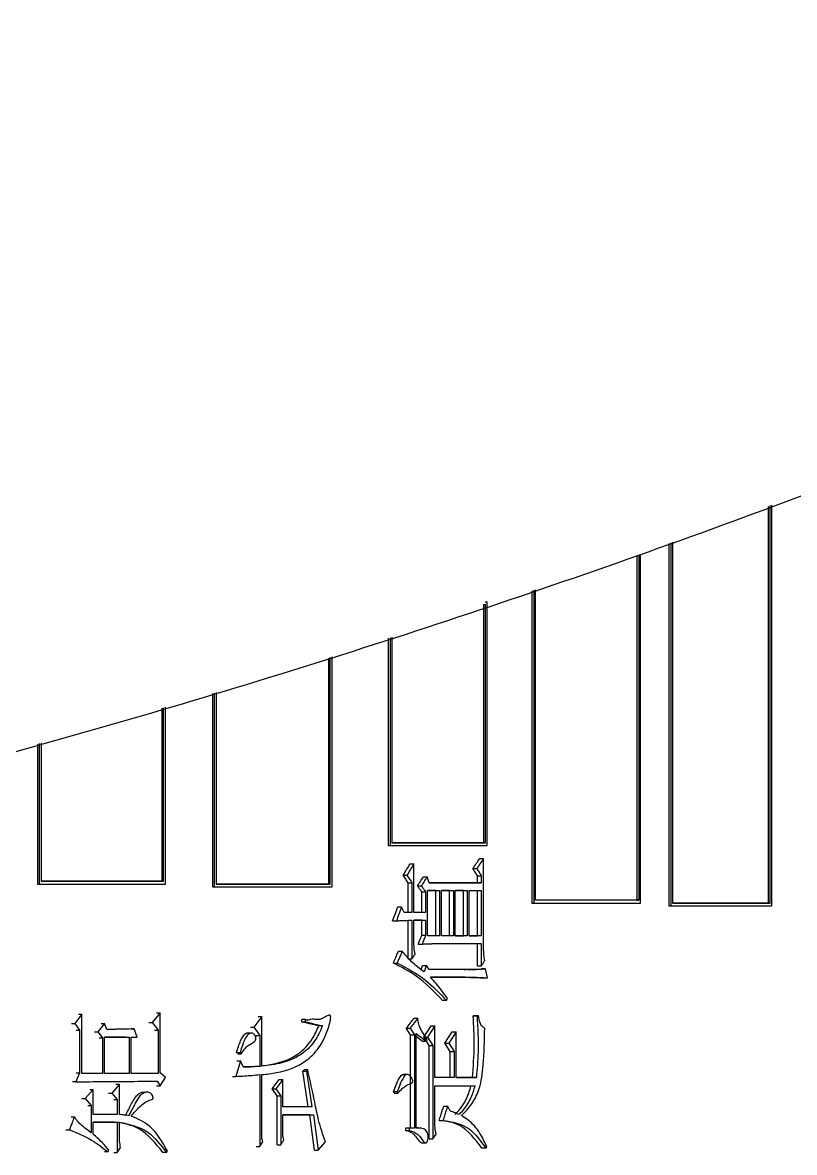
# Model space of a CAD drawing. Header units: millimetres. Extents: x 2251 to 4395, y 932 to 2449.
# Drawn here: x 3148.21 to 3162.28, y 1161.98 to 1182.57 of the extents above; entities that cross this region are included whole.
import ezdxf

# ---------------------------------------------------------------- set-up
doc = ezdxf.new("R2010")
doc.units = ezdxf.units.MM

msp = doc.modelspace()

# ---------------------------------------------------------------- linework, layer by layer
at = {"color": 7, "linetype": 'Continuous', "lineweight": 25}
for p, q in [((3161.802, 1173.753), (3161.802, 1166.525)), ((3161.841, 1166.525), (3161.841, 1173.768)), ((3161.869, 1166.475), (3161.87, 1173.778)), ((3160.028, 1173.091), (3160.028, 1166.475)), ((3160.058, 1173.102), (3160.058, 1166.525)), ((3159.473, 1166.525), (3159.473, 1172.884)), ((3159.99, 1173.077), (3159.99, 1166.475)), ((3159.406, 1172.859), (3159.406, 1166.575)), ((3159.443, 1172.873), (3159.443, 1166.575)), ((3157.493, 1172.212), (3157.493, 1166.525)), ((3157.529, 1172.224), (3157.529, 1166.525)), ((3157.561, 1166.575), (3157.561, 1172.234)), ((3156.613, 1171.965), (3156.648, 1171.965)), ((3156.613, 1171.965), (3156.613, 1167.624)), ((3156.644, 1172.015), (3156.68, 1172.015)), ((3156.648, 1167.624), (3156.648, 1171.965)), ((3156.68, 1167.574), (3156.68, 1172.015)), ((3154.876, 1171.349), (3154.876, 1167.574)), ((3154.91, 1171.36), (3154.91, 1167.574)), ((3154.943, 1171.371), (3154.943, 1167.624)), ((3153.787, 1170.989), (3153.787, 1166.871)), ((3153.821, 1166.871), (3153.821, 1171)), ((3153.854, 1166.821), (3153.854, 1171.011)), ((3151.674, 1170.342), (3151.674, 1166.821)), ((3151.706, 1170.351), (3151.706, 1166.821)), ((3151.741, 1170.361), (3151.741, 1166.871)), ((3150.748, 1170.075), (3150.748, 1166.921)), ((3150.78, 1166.921), (3150.78, 1170.084)), ((3150.815, 1166.871), (3150.815, 1170.094)), ((3148.486, 1169.422), (3148.486, 1166.871)), ((3148.516, 1169.431), (3148.516, 1166.871)), ((3148.552, 1169.441), (3148.552, 1166.921)), ((3154.876, 1167.574), (3156.644, 1167.574)), ((3154.876, 1167.574), (3154.91, 1167.574)), ((3154.91, 1167.574), (3156.68, 1167.574)), ((3154.943, 1167.624), (3156.648, 1167.624)), ((3156.613, 1167.624), (3154.943, 1167.624)), ((3156.613, 1167.624), (3156.648, 1167.624)), ((3156.644, 1167.574), (3156.68, 1167.574)), ((3156.544, 1167.336), (3156.615, 1167.336)), ((3155.277, 1167.238), (3155.345, 1167.238)), ((3155.345, 1166.351), (3155.345, 1167.238)), ((3156.419, 1167.152), (3156.49, 1167.152)), ((3150.748, 1166.921), (3150.78, 1166.921)), ((3155.149, 1167.033), (3155.218, 1167.033)), ((3155.517, 1167), (3155.586, 1167)), ((3156.503, 1167.022), (3156.573, 1167.022)), ((3156.503, 1166.892), (3156.503, 1167.022)), ((3156.573, 1167.022), (3156.573, 1166.892)), ((3148.486, 1166.871), (3150.784, 1166.871)), ((3148.486, 1166.871), (3148.516, 1166.871)), ((3150.784, 1166.871), (3150.815, 1166.871)), ((3151.674, 1166.821), (3153.821, 1166.821)), ((3151.674, 1166.821), (3151.706, 1166.821)), ((3153.787, 1166.871), (3153.821, 1166.871)), ((3153.821, 1166.821), (3153.854, 1166.821)), ((3155.241, 1166.892), (3155.31, 1166.892)), ((3155.241, 1166.351), (3155.241, 1166.892)), ((3155.31, 1166.892), (3155.31, 1166.351)), ((3155.411, 1166.838), (3155.48, 1166.838)), ((3155.489, 1166.73), (3155.558, 1166.73)), ((3155.489, 1166.351), (3155.489, 1166.73)), ((3155.558, 1166.73), (3155.558, 1166.351)), ((3155.593, 1165.929), (3155.593, 1166.752)), ((3155.593, 1166.752), (3155.812, 1166.752)), ((3155.742, 1166.752), (3155.593, 1166.752)), ((3156.573, 1166.892), (3155.621, 1166.892)), ((3155.621, 1166.892), (3156.503, 1166.892)), ((3155.742, 1166.752), (3155.812, 1166.752)), ((3155.742, 1165.929), (3155.742, 1166.752)), ((3155.812, 1166.752), (3155.812, 1165.929)), ((3155.847, 1165.929), (3155.847, 1166.752)), ((3155.847, 1166.752), (3156.064, 1166.752)), ((3155.994, 1166.752), (3155.847, 1166.752)), ((3155.994, 1166.752), (3156.064, 1166.752)), ((3155.994, 1165.929), (3155.994, 1166.752)), ((3156.064, 1166.752), (3156.064, 1165.929)), ((3156.099, 1165.929), (3156.099, 1166.752)), ((3156.099, 1166.752), (3156.316, 1166.752)), ((3156.246, 1166.752), (3156.099, 1166.752)), ((3156.246, 1166.752), (3156.316, 1166.752)), ((3156.246, 1165.929), (3156.246, 1166.752)), ((3156.316, 1166.752), (3156.316, 1165.929)), ((3156.351, 1165.929), (3156.351, 1166.752)), ((3156.351, 1166.752), (3156.573, 1166.752)), ((3156.503, 1166.892), (3156.573, 1166.892)), ((3156.503, 1165.929), (3156.503, 1166.752)), ((3156.573, 1166.752), (3156.573, 1165.929)), ((3157.493, 1166.525), (3159.436, 1166.525)), ((3157.529, 1166.525), (3157.493, 1166.525)), ((3159.406, 1166.575), (3159.443, 1166.575)), ((3161.802, 1166.525), (3161.841, 1166.525)), ((3155.118, 1166.449), (3155.049, 1166.449)), ((3155.31, 1166.351), (3155.168, 1166.351)), ((3155.558, 1166.351), (3155.345, 1166.351)), ((3159.99, 1166.475), (3161.831, 1166.475)), ((3159.99, 1166.475), (3160.028, 1166.475)), ((3161.831, 1166.475), (3161.869, 1166.475)), ((3154.957, 1166.2), (3155.026, 1166.2)), ((3155.241, 1165.508), (3155.241, 1166.211)), ((3155.31, 1166.211), (3155.31, 1165.508)), ((3155.345, 1166.211), (3155.558, 1166.211)), ((3155.345, 1165.81), (3155.345, 1166.211)), ((3155.489, 1166.211), (3155.345, 1166.211)), ((3155.489, 1166.211), (3155.558, 1166.211)), ((3155.489, 1165.94), (3155.489, 1166.211)), ((3155.558, 1166.211), (3155.558, 1165.94)), ((3155.489, 1165.94), (3155.558, 1165.94)), ((3155.812, 1165.929), (3155.593, 1165.929)), ((3156.064, 1165.929), (3155.847, 1165.929)), ((3156.316, 1165.929), (3156.099, 1165.929)), ((3156.099, 1165.929), (3156.246, 1165.929)), ((3156.316, 1165.929), (3156.246, 1165.929)), ((3156.573, 1165.929), (3156.351, 1165.929)), ((3156.351, 1165.929), (3156.503, 1165.929)), ((3156.573, 1165.929), (3156.503, 1165.929)), ((3155.425, 1165.778), (3155.494, 1165.778)), ((3155.791, 1165.789), (3156.573, 1165.789)), ((3156.503, 1165.378), (3156.503, 1165.789)), ((3156.573, 1165.789), (3156.573, 1165.378)), ((3155.064, 1165.648), (3155.132, 1165.648)), ((3155.241, 1165.508), (3155.31, 1165.508)), ((3154.971, 1165.432), (3155.04, 1165.432)), ((3155.503, 1165.389), (3155.572, 1165.389)), ((3155.621, 1165.313), (3155.572, 1165.389)), ((3156.323, 1165.313), (3155.621, 1165.313)), ((3156.253, 1165.313), (3156.299, 1165.313)), ((3156.503, 1165.378), (3156.573, 1165.378)), ((3156.649, 1165.324), (3156.579, 1165.324)), ((3156.684, 1165.161), (3156.649, 1165.324)), ((3155.65, 1165.172), (3156.351, 1165.172)), ((3156.28, 1165.172), (3155.65, 1165.172)), ((3156.28, 1165.172), (3156.351, 1165.172)), ((3156.613, 1165.161), (3156.684, 1165.161)), ((3155.938, 1164.75), (3155.868, 1164.75)), ((3155.938, 1164.75), (3155.959, 1164.783)), ((3149.29, 1164.502), (3149.166, 1164.328)), ((3149.229, 1164.502), (3149.29, 1164.502)), ((3149.29, 1163.42), (3149.29, 1164.502)), ((3150.719, 1164.523), (3150.574, 1164.35)), ((3150.656, 1164.523), (3150.719, 1164.523)), ((3150.719, 1163.431), (3150.719, 1164.523)), ((3152.571, 1164.458), (3152.43, 1164.264)), ((3152.505, 1164.458), (3152.571, 1164.458)), ((3152.571, 1163.55), (3152.571, 1164.458)), ((3156.426, 1164.469), (3156.497, 1164.469)), ((3156.454, 1164.469), (3156.426, 1164.469)), ((3156.525, 1164.469), (3156.454, 1164.469)), ((3156.525, 1164.469), (3156.497, 1164.469)), ((3149.105, 1164.328), (3149.166, 1164.328)), ((3149.166, 1164.328), (3149.251, 1164.209)), ((3149.707, 1164.328), (3149.584, 1164.177)), ((3149.646, 1164.328), (3149.707, 1164.328)), ((3149.746, 1164.22), (3149.707, 1164.328)), ((3150.183, 1164.231), (3150.245, 1164.231)), ((3150.299, 1164.08), (3150.245, 1164.231)), ((3150.511, 1164.35), (3150.574, 1164.35)), ((3150.574, 1164.35), (3150.681, 1164.209)), ((3152.365, 1164.264), (3152.43, 1164.264)), ((3152.43, 1164.264), (3152.534, 1164.112)), ((3153.366, 1164.404), (3153.3, 1164.404)), ((3153.3, 1164.361), (3153.3, 1164.404)), ((3153.3, 1164.361), (3153.366, 1164.361)), ((3153.366, 1164.404), (3153.366, 1164.361)), ((3153.68, 1164.285), (3153.614, 1164.285)), ((3155.206, 1164.242), (3155.275, 1164.242)), ((3155.284, 1164.123), (3155.206, 1164.242)), ((3155.275, 1164.242), (3155.353, 1164.123)), ((3155.347, 1164.426), (3155.416, 1164.426)), ((3155.524, 1164.08), (3155.658, 1164.285)), ((3155.727, 1164.285), (3155.593, 1164.08)), ((3155.658, 1164.285), (3155.727, 1164.285)), ((3155.727, 1163.344), (3155.727, 1164.285)), ((3149.191, 1164.209), (3149.251, 1164.209)), ((3149.251, 1164.209), (3149.251, 1163.431)), ((3149.523, 1164.177), (3149.584, 1164.177)), ((3149.584, 1164.177), (3149.669, 1164.069)), ((3149.608, 1164.069), (3149.669, 1164.069)), ((3149.669, 1164.069), (3149.669, 1163.42)), ((3149.707, 1163.42), (3149.707, 1164.08)), ((3149.707, 1164.08), (3150.153, 1164.08)), ((3150.091, 1164.08), (3149.707, 1164.08)), ((3150.092, 1164.08), (3150.153, 1164.08)), ((3150.153, 1164.08), (3150.153, 1163.42)), ((3150.192, 1164.08), (3150.299, 1164.08)), ((3150.192, 1163.42), (3150.192, 1164.08)), ((3150.237, 1164.08), (3150.299, 1164.08)), ((3150.618, 1164.209), (3150.681, 1164.209)), ((3150.681, 1164.209), (3150.681, 1163.42)), ((3152.359, 1164.153), (3152.294, 1164.153)), ((3152.468, 1164.112), (3152.534, 1164.112)), ((3152.534, 1164.112), (3152.534, 1163.55)), ((3155.284, 1164.123), (3155.353, 1164.123)), ((3155.284, 1162.425), (3155.284, 1164.123)), ((3155.353, 1164.123), (3155.353, 1162.425)), ((3155.388, 1164.145), (3155.572, 1164.004)), ((3155.388, 1162.425), (3155.388, 1164.145)), ((3155.503, 1164.004), (3155.388, 1164.092)), ((3155.524, 1164.08), (3155.593, 1164.08)), ((3155.623, 1163.928), (3155.524, 1164.08)), ((3155.572, 1164.004), (3155.586, 1164.036)), ((3155.593, 1164.08), (3155.692, 1163.928)), ((3155.91, 1163.972), (3156.043, 1164.177)), ((3156.113, 1164.177), (3155.98, 1163.972)), ((3156.043, 1164.177), (3156.113, 1164.177)), ((3156.113, 1163.344), (3156.113, 1164.177)), ((3155.572, 1164.004), (3155.503, 1164.004)), ((3155.623, 1163.928), (3155.692, 1163.928)), ((3155.623, 1162.23), (3155.623, 1163.928)), ((3155.692, 1163.928), (3155.692, 1162.23)), ((3155.91, 1163.972), (3155.98, 1163.972)), ((3156.008, 1163.82), (3155.91, 1163.972)), ((3155.98, 1163.972), (3156.078, 1163.82)), ((3156.008, 1163.82), (3156.078, 1163.82)), ((3156.008, 1163.344), (3156.008, 1163.82)), ((3156.078, 1163.82), (3156.078, 1163.344)), ((3152.184, 1163.647), (3152.102, 1163.366)), ((3152.119, 1163.647), (3152.184, 1163.647)), ((3152.134, 1163.777), (3152.199, 1163.777)), ((3152.236, 1163.539), (3152.184, 1163.647)), ((3149.251, 1163.431), (3149.181, 1163.268)), ((3149.669, 1163.42), (3149.29, 1163.42)), ((3150.153, 1163.42), (3149.707, 1163.42)), ((3150.681, 1163.42), (3150.192, 1163.42)), ((3150.817, 1163.344), (3150.719, 1163.431)), ((3152.468, 1163.55), (3152.534, 1163.55)), ((3153.344, 1163.485), (3153.322, 1163.463)), ((3153.322, 1163.463), (3153.388, 1163.463)), ((3153.417, 1162.814), (3153.322, 1163.463)), ((3153.41, 1163.485), (3153.344, 1163.485)), ((3153.41, 1163.485), (3153.388, 1163.463)), ((3153.388, 1163.463), (3153.483, 1162.814)), ((3149.181, 1163.268), (3149.121, 1163.268)), ((3149.977, 1163.225), (3149.838, 1163.063)), ((3149.915, 1163.225), (3149.977, 1163.225)), ((3149.977, 1162.673), (3149.977, 1163.225)), ((3150.665, 1163.279), (3150.719, 1163.193)), ((3150.719, 1163.193), (3150.817, 1163.344)), ((3152.037, 1163.366), (3152.102, 1163.366)), ((3152.534, 1163.398), (3152.534, 1162.089)), ((3152.571, 1162.306), (3152.571, 1163.398)), ((3152.764, 1163.139), (3152.889, 1163.312)), ((3152.955, 1163.312), (3152.83, 1163.139)), ((3152.889, 1163.312), (3152.955, 1163.312)), ((3152.955, 1162.814), (3152.955, 1163.312)), ((3155.224, 1163.4), (3155.155, 1163.4)), ((3156.078, 1163.344), (3155.727, 1163.344)), ((3156.483, 1163.344), (3156.113, 1163.344)), ((3156.113, 1163.344), (3156.412, 1163.344)), ((3156.412, 1163.344), (3156.483, 1163.344)), ((3149.499, 1163.128), (3149.352, 1162.965)), ((3149.438, 1163.128), (3149.499, 1163.128)), ((3149.499, 1162.673), (3149.499, 1163.128)), ((3149.777, 1163.063), (3149.838, 1163.063)), ((3149.838, 1163.063), (3149.938, 1162.944)), ((3150.441, 1163.074), (3150.379, 1163.074)), ((3150.656, 1163.193), (3150.719, 1163.193)), ((3152.764, 1163.139), (3152.83, 1163.139)), ((3152.852, 1163.009), (3152.764, 1163.139)), ((3152.83, 1163.139), (3152.918, 1163.009)), ((3152.852, 1163.009), (3152.918, 1163.009)), ((3152.852, 1162.122), (3152.852, 1163.009)), ((3155.04, 1163.085), (3154.971, 1163.085)), ((3154.985, 1163.063), (3154.971, 1163.085)), ((3154.985, 1163.063), (3155.054, 1163.063)), ((3155.04, 1163.085), (3155.054, 1163.063)), ((3155.727, 1162.533), (3155.727, 1163.193)), ((3155.727, 1163.193), (3156.455, 1163.193)), ((3149.291, 1162.965), (3149.352, 1162.965)), ((3149.352, 1162.965), (3149.46, 1162.836)), ((3149.399, 1162.836), (3149.46, 1162.836)), ((3149.46, 1162.836), (3149.46, 1162.338)), ((3149.877, 1162.944), (3149.938, 1162.944)), ((3149.938, 1162.944), (3149.938, 1162.673)), ((3153.483, 1162.814), (3152.955, 1162.814)), ((3155.889, 1162.825), (3155.959, 1162.825)), ((3149.098, 1162.63), (3149.158, 1162.63)), ((3149.938, 1162.673), (3149.499, 1162.673)), ((3152.955, 1162.663), (3153.513, 1162.663)), ((3152.955, 1162.338), (3152.955, 1162.663)), ((3153.446, 1162.663), (3152.955, 1162.663)), ((3153.446, 1162.663), (3153.513, 1162.663)), ((3153.534, 1162.024), (3153.446, 1162.663)), ((3153.513, 1162.663), (3153.6, 1162.024)), ((3149.004, 1162.392), (3149.065, 1162.392)), ((3149.499, 1162.533), (3149.938, 1162.533)), ((3149.499, 1162.316), (3149.499, 1162.533)), ((3149.877, 1162.533), (3149.499, 1162.533)), ((3149.877, 1162.533), (3149.938, 1162.533)), ((3149.938, 1162.533), (3149.938, 1161.981)), ((3149.977, 1162.284), (3149.977, 1162.533)), ((3155.191, 1162.425), (3155.191, 1162.381)), ((3155.26, 1162.425), (3155.191, 1162.425)), ((3155.191, 1162.381), (3155.26, 1162.381)), ((3155.26, 1162.425), (3155.26, 1162.381)), ((3155.353, 1162.425), (3155.26, 1162.425)), ((3155.42, 1162.426), (3155.388, 1162.426)), ((3155.805, 1162.565), (3155.875, 1162.565)), ((3152.534, 1162.089), (3152.593, 1162.176)), ((3153.6, 1162.024), (3153.731, 1162.176)), ((3155.623, 1162.23), (3155.692, 1162.23)), ((3155.692, 1162.23), (3155.748, 1162.316)), ((3149.769, 1161.992), (3149.785, 1162.024)), ((3149.938, 1161.981), (3150, 1162.068)), ((3150.833, 1161.981), (3150.855, 1162.003)), ((3152.468, 1162.089), (3152.534, 1162.089)), ((3152.852, 1162.122), (3152.918, 1162.122)), ((3153.534, 1162.024), (3153.6, 1162.024)), ((3155.481, 1162.157), (3155.551, 1162.157)), ((3156.656, 1162.057), (3156.586, 1162.057)), ((3156.656, 1162.057), (3156.677, 1162.079))]:
    msp.add_line(p, q, dxfattribs=at)
at = {"color": 7, "linetype": 'Continuous', "lineweight": 25, "flags": 128}
for points in [[(3156.615, 1165.735), (3156.615, 1166.329), (3156.615, 1167.336)], [(3155.621, 1166.892), (3155.604, 1166.946), (3155.586, 1167)], [(3155.572, 1165.389), (3155.556, 1165.344), (3155.543, 1165.307), (3155.53, 1165.27)], [(3152.177, 1163.798), (3152.153, 1163.798), (3152.132, 1163.798), (3152.112, 1163.798)], [(3152.177, 1163.798), (3152.188, 1163.788), (3152.199, 1163.777)], [(3149.191, 1163.431), (3149.206, 1163.431), (3149.221, 1163.431), (3149.251, 1163.431)], [(3152.918, 1163.009), (3152.918, 1162.565), (3152.918, 1162.122)], [(3149.769, 1161.992), (3149.745, 1161.992), (3149.726, 1161.992), (3149.708, 1161.992)], [(3149.877, 1161.981), (3149.892, 1161.981), (3149.908, 1161.981), (3149.938, 1161.981)], [(3150.833, 1161.981), (3150.81, 1161.981), (3150.79, 1161.981), (3150.77, 1161.981)]]:
    msp.add_lwpolyline(points, dxfattribs=at)
at = {"color": 7, "linetype": 'Continuous', "lineweight": 25}
for points, knots in [([(3102.154, 1163.097), (3104.714, 1163.122), (3108.295, 1163.157), (3113.564, 1163.435), (3118.028, 1163.771), (3123.344, 1164.336), (3128.913, 1165.11), (3134.727, 1166.12), (3140.698, 1167.376), (3146.774, 1168.886), (3152.912, 1170.657), (3159.077, 1172.691), (3165.241, 1174.991), (3171.378, 1177.556), (3177.466, 1180.386), (3183.485, 1183.48), (3189.418, 1186.835), (3195.247, 1190.447), (3200.957, 1194.312), (3206.532, 1198.427), (3211.96, 1202.784), (3217.225, 1207.378), (3222.317, 1212.203), (3227.222, 1217.25), (3231.928, 1222.513), (3236.426, 1227.983), (3240.704, 1233.651), (3244.753, 1239.509), (3248.563, 1245.545), (3252.124, 1251.751), (3255.43, 1258.116), (3258.471, 1264.628), (3261.24, 1271.277), (3263.73, 1278.052), (3265.935, 1284.94), (3267.85, 1291.928), (3269.469, 1299.006), (3270.787, 1306.16), (3271.799, 1313.377), (3272.504, 1320.644), (3272.897, 1327.948), (3272.976, 1335.276), (3272.739, 1342.614), (3272.184, 1349.949), (3271.312, 1357.266), (3270.122, 1364.553), (3268.614, 1371.796), (3266.789, 1378.98), (3264.648, 1386.093), (3262.194, 1393.121), (3259.43, 1400.049), (3256.357, 1406.866), (3252.98, 1413.556), (3249.302, 1420.108), (3245.329, 1426.508), (3241.064, 1432.744), (3236.512, 1438.802), (3231.68, 1444.67), (3226.573, 1450.336), (3221.197, 1455.789), (3215.75, 1460.837), (3210.277, 1465.489), (3204.818, 1469.758), (3199.194, 1473.801), (3193.412, 1477.609), (3187.485, 1481.177), (3181.422, 1484.499), (3175.236, 1487.569), (3168.94, 1490.383), (3162.546, 1492.935), (3156.071, 1495.221), (3149.533, 1497.237), (3142.958, 1498.98), (3136.385, 1500.445), (3129.892, 1501.626), (3123.602, 1502.523), (3118.078, 1503.107), (3113.196, 1503.474), (3108.371, 1503.714), (3102.397, 1503.831), (3096.88, 1503.721), (3091.611, 1503.449), (3087.147, 1503.112), (3081.831, 1502.547), (3076.262, 1501.773), (3070.448, 1500.763), (3064.477, 1499.507), (3058.401, 1497.996), (3052.263, 1496.226), (3046.098, 1494.192), (3039.934, 1491.892), (3033.797, 1489.327), (3027.709, 1486.496), (3021.69, 1483.403), (3015.757, 1480.048), (3009.928, 1476.436), (3004.218, 1472.57), (2998.642, 1468.456), (2993.215, 1464.099), (2987.95, 1459.505), (2982.858, 1454.68), (2977.953, 1449.633), (2973.246, 1444.37), (2968.749, 1438.9), (2964.47, 1433.231), (2960.422, 1427.374), (2956.612, 1421.338), (2953.05, 1415.132), (2949.746, 1408.767), (2946.703, 1402.255), (2943.941, 1395.604), (2941.604, 1389.321), (2940.325, 1385.216), (2939.762, 1383.408)], [0, 0, 0, 0, 0.010207, 0.014274, 0.021037, 0.028056, 0.035587, 0.043451, 0.051578, 0.059911, 0.06841, 0.077044, 0.085791, 0.094634, 0.103558, 0.112554, 0.121612, 0.130726, 0.13989, 0.149098, 0.158347, 0.167633, 0.176954, 0.186306, 0.195688, 0.205098, 0.214535, 0.223996, 0.233481, 0.242989, 0.252518, 0.262068, 0.271639, 0.281229, 0.290838, 0.300466, 0.310113, 0.319778, 0.329461, 0.339162, 0.348881, 0.358618, 0.368373, 0.378146, 0.387938, 0.397748, 0.407578, 0.417427, 0.427296, 0.437185, 0.447097, 0.457031, 0.466988, 0.47697, 0.486979, 0.497016, 0.507082, 0.517181, 0.527315, 0.537488, 0.547704, 0.556915, 0.566123, 0.575327, 0.584526, 0.593719, 0.602905, 0.612082, 0.621247, 0.630396, 0.639524, 0.64862, 0.657668, 0.666638, 0.675463, 0.683979, 0.691963, 0.697606, 0.703501, 0.71122, 0.721427, 0.725494, 0.732257, 0.739276, 0.746807, 0.754671, 0.762798, 0.771131, 0.77963, 0.788264, 0.797011, 0.805853, 0.814778, 0.823774, 0.832832, 0.841946, 0.85111, 0.860318, 0.869567, 0.878853, 0.888174, 0.897526, 0.906908, 0.916318, 0.925755, 0.935216, 0.944701, 0.954208, 0.963738, 0.973288, 0.982858, 0.992449, 1, 1, 1, 1]), ([(3156.419, 1167.152), (3156.44, 1167.182), (3156.482, 1167.244), (3156.523, 1167.305), (3156.544, 1167.336)], [0, 0, 0, 0, 0.499999, 1, 1, 1, 1]), ([(3156.615, 1167.336), (3156.594, 1167.305), (3156.552, 1167.244), (3156.511, 1167.182), (3156.49, 1167.152)], [0, 0, 0, 0, 0.5, 1, 1, 1, 1]), ([(3155.149, 1167.033), (3155.17, 1167.067), (3155.213, 1167.136), (3155.255, 1167.204), (3155.277, 1167.238)], [0, 0, 0, 0, 0.499999, 1, 1, 1, 1]), ([(3155.345, 1167.238), (3155.324, 1167.204), (3155.282, 1167.136), (3155.239, 1167.067), (3155.218, 1167.033)], [0, 0, 0, 0, 0.5, 1, 1, 1, 1]), ([(3156.503, 1167.022), (3156.489, 1167.044), (3156.461, 1167.087), (3156.433, 1167.13), (3156.419, 1167.152)], [0, 0, 0, 0, 0.5, 1, 1, 1, 1]), ([(3156.49, 1167.152), (3156.504, 1167.13), (3156.532, 1167.087), (3156.559, 1167.044), (3156.573, 1167.022)], [0, 0, 0, 0, 0.499999, 1, 1, 1, 1]), ([(3148.552, 1166.921), (3148.785, 1166.921), (3149.25, 1166.921), (3149.994, 1166.921), (3150.501, 1166.921), (3150.78, 1166.921)], [0, 0, 0, 0, 0.30968, 0.61936, 1, 1, 1, 1]), ([(3150.748, 1166.921), (3150.565, 1166.921), (3150.199, 1166.921), (3149.469, 1166.921), (3148.917, 1166.921), (3148.552, 1166.921)], [0, 0, 0, 0, 0.2534485, 0.506897, 1, 1, 1, 1]), ([(3155.241, 1166.892), (3155.226, 1166.916), (3155.195, 1166.963), (3155.164, 1167.009), (3155.149, 1167.033)], [0, 0, 0, 0, 0.5, 1, 1, 1, 1]), ([(3155.218, 1167.033), (3155.233, 1167.009), (3155.264, 1166.963), (3155.295, 1166.916), (3155.31, 1166.892)], [0, 0, 0, 0, 0.499999, 1, 1, 1, 1]), ([(3155.411, 1166.838), (3155.429, 1166.865), (3155.464, 1166.919), (3155.499, 1166.973), (3155.517, 1167)], [0, 0, 0, 0, 0.499999, 1, 1, 1, 1]), ([(3155.586, 1167), (3155.568, 1166.973), (3155.533, 1166.919), (3155.498, 1166.865), (3155.48, 1166.838)], [0, 0, 0, 0, 0.4999992, 1, 1, 1, 1]), ([(3148.516, 1166.871), (3148.749, 1166.871), (3149.214, 1166.871), (3149.982, 1166.871), (3150.512, 1166.871), (3150.815, 1166.871)], [0, 0, 0, 0, 0.300085, 0.60017, 1, 1, 1, 1]), ([(3151.706, 1166.821), (3151.924, 1166.821), (3152.359, 1166.821), (3153.077, 1166.821), (3153.572, 1166.821), (3153.854, 1166.821)], [0, 0, 0, 0, 0.300081, 0.600162, 1, 1, 1, 1]), ([(3151.741, 1166.871), (3151.958, 1166.871), (3152.393, 1166.871), (3153.088, 1166.871), (3153.56, 1166.871), (3153.821, 1166.871)], [0, 0, 0, 0, 0.309921, 0.619841, 1, 1, 1, 1]), ([(3153.787, 1166.871), (3153.616, 1166.871), (3153.274, 1166.871), (3152.595, 1166.871), (3152.08, 1166.871), (3151.741, 1166.871)], [0, 0, 0, 0, 0.2539403, 0.5078807, 1, 1, 1, 1]), ([(3155.489, 1166.73), (3155.476, 1166.748), (3155.45, 1166.784), (3155.424, 1166.82), (3155.411, 1166.838)], [0, 0, 0, 0, 0.5, 1, 1, 1, 1]), ([(3155.48, 1166.838), (3155.493, 1166.82), (3155.519, 1166.784), (3155.545, 1166.748), (3155.558, 1166.73)], [0, 0, 0, 0, 0.499999, 1, 1, 1, 1]), ([(3157.529, 1166.525), (3157.727, 1166.525), (3158.122, 1166.525), (3158.771, 1166.525), (3159.218, 1166.525), (3159.473, 1166.525)], [0, 0, 0, 0, 0.300081, 0.600162, 1, 1, 1, 1]), ([(3159.443, 1166.575), (3159.251, 1166.575), (3158.869, 1166.575), (3158.242, 1166.575), (3157.803, 1166.575), (3157.561, 1166.575)], [0, 0, 0, 0, 0.3099206, 0.6198411, 1, 1, 1, 1]), ([(3159.406, 1166.575), (3159.251, 1166.575), (3158.943, 1166.575), (3158.331, 1166.575), (3157.867, 1166.575), (3157.561, 1166.575)], [0, 0, 0, 0, 0.254867, 0.509735, 1, 1, 1, 1]), ([(3160.058, 1166.525), (3160.245, 1166.525), (3160.62, 1166.525), (3161.215, 1166.525), (3161.619, 1166.525), (3161.841, 1166.525)], [0, 0, 0, 0, 0.309921, 0.619841, 1, 1, 1, 1]), ([(3161.802, 1166.525), (3161.656, 1166.525), (3161.365, 1166.525), (3160.786, 1166.525), (3160.347, 1166.525), (3160.058, 1166.525)], [0, 0, 0, 0, 0.25537, 0.51074, 1, 1, 1, 1]), ([(3154.957, 1166.2), (3154.972, 1166.241), (3155.003, 1166.324), (3155.034, 1166.407), (3155.049, 1166.449)], [0, 0, 0, 0, 0.5, 1, 1, 1, 1]), ([(3155.118, 1166.449), (3155.103, 1166.407), (3155.072, 1166.324), (3155.041, 1166.241), (3155.026, 1166.2)], [0, 0, 0, 0, 0.499999, 1, 1, 1, 1]), ([(3155.168, 1166.351), (3155.16, 1166.368), (3155.143, 1166.4), (3155.126, 1166.432), (3155.118, 1166.449)], [0, 0, 0, 0, 0.500001, 1, 1, 1, 1]), ([(3160.028, 1166.475), (3160.215, 1166.475), (3160.59, 1166.475), (3161.206, 1166.475), (3161.628, 1166.475), (3161.869, 1166.475)], [0, 0, 0, 0, 0.300081, 0.600162, 1, 1, 1, 1]), ([(3155.026, 1166.2), (3155.052, 1166.202), (3155.104, 1166.206), (3155.199, 1166.21), (3155.268, 1166.21), (3155.31, 1166.211)], [0, 0, 0, 0, 0.276869, 0.553757, 1, 1, 1, 1]), ([(3155.425, 1165.778), (3155.436, 1165.805), (3155.457, 1165.859), (3155.478, 1165.913), (3155.489, 1165.94)], [0, 0, 0, 0, 0.499999, 1, 1, 1, 1]), ([(3155.558, 1165.94), (3155.547, 1165.913), (3155.526, 1165.859), (3155.505, 1165.805), (3155.494, 1165.778)], [0, 0, 0, 0, 0.5, 1, 1, 1, 1]), ([(3155.367, 1165.594), (3155.36, 1165.634), (3155.347, 1165.705), (3155.346, 1165.778), (3155.345, 1165.81)], [0, 0, 0, 0, 0.558835, 1, 1, 1, 1]), ([(3155.494, 1165.778), (3155.496, 1165.778), (3155.501, 1165.778), (3155.507, 1165.778), (3155.511, 1165.779), (3155.516, 1165.779), (3155.52, 1165.779), (3155.525, 1165.779), (3155.529, 1165.779), (3155.534, 1165.779), (3155.538, 1165.78), (3155.543, 1165.78), (3155.547, 1165.78), (3155.553, 1165.78), (3155.558, 1165.78), (3155.562, 1165.78), (3155.567, 1165.781), (3155.575, 1165.781), (3155.584, 1165.781), (3155.593, 1165.782), (3155.602, 1165.782), (3155.611, 1165.782), (3155.62, 1165.783), (3155.629, 1165.783), (3155.638, 1165.783), (3155.649, 1165.784), (3155.658, 1165.784), (3155.667, 1165.784), (3155.676, 1165.785), (3155.685, 1165.785), (3155.694, 1165.785), (3155.703, 1165.786), (3155.712, 1165.786), (3155.721, 1165.786), (3155.728, 1165.787), (3155.735, 1165.787), (3155.742, 1165.787), (3155.747, 1165.787), (3155.752, 1165.787), (3155.756, 1165.788), (3155.761, 1165.788), (3155.765, 1165.788), (3155.77, 1165.788), (3155.774, 1165.788), (3155.78, 1165.788), (3155.785, 1165.789), (3155.789, 1165.789), (3155.791, 1165.789)], [0, 0, 0, 0, 0.022858, 0.045716, 0.057145, 0.068574, 0.091432, 0.102861, 0.11429, 0.137148, 0.148577, 0.160006, 0.182864, 0.194293, 0.217151, 0.22858, 0.240009, 0.262867, 0.308583, 0.331441, 0.354299, 0.400015, 0.422873, 0.445731, 0.491447, 0.514305, 0.560021, 0.582879, 0.605737, 0.651453, 0.674311, 0.697169, 0.742885, 0.765743, 0.788601, 0.811459, 0.834317, 0.857175, 0.868604, 0.880033, 0.90289, 0.914319, 0.925748, 0.948606, 0.960035, 0.980018, 1, 1, 1, 1]), ([(3156.636, 1165.475), (3156.63, 1165.511), (3156.621, 1165.572), (3156.616, 1165.659), (3156.615, 1165.71), (3156.615, 1165.735)], [0, 0, 0, 0, 0.425218, 0.711978, 1, 1, 1, 1]), ([(3154.971, 1165.432), (3154.984, 1165.461), (3155.005, 1165.511), (3155.036, 1165.584), (3155.054, 1165.627), (3155.064, 1165.648)], [0, 0, 0, 0, 0.402506, 0.701253, 1, 1, 1, 1]), ([(3155.132, 1165.648), (3155.12, 1165.619), (3155.098, 1165.569), (3155.067, 1165.496), (3155.049, 1165.453), (3155.04, 1165.432)], [0, 0, 0, 0, 0.402372, 0.701186, 1, 1, 1, 1]), ([(3155.53, 1165.27), (3155.45, 1165.329), (3155.308, 1165.435), (3155.186, 1165.583), (3155.132, 1165.648)], [0, 0, 0, 0, 0.5582906, 1, 1, 1, 1]), ([(3155.31, 1165.508), (3155.319, 1165.522), (3155.338, 1165.551), (3155.357, 1165.58), (3155.367, 1165.594)], [0, 0, 0, 0, 0.4999996, 1, 1, 1, 1]), ([(3156.573, 1165.378), (3156.584, 1165.394), (3156.604, 1165.426), (3156.625, 1165.459), (3156.636, 1165.475)], [0, 0, 0, 0, 0.499999, 1, 1, 1, 1]), ([(3155.868, 1164.75), (3155.713, 1164.911), (3155.438, 1165.196), (3155.113, 1165.36), (3154.971, 1165.432)], [0, 0, 0, 0, 0.563504, 1, 1, 1, 1]), ([(3155.04, 1165.432), (3155.22, 1165.337), (3155.545, 1165.168), (3155.817, 1164.879), (3155.938, 1164.75)], [0, 0, 0, 0, 0.556051, 1, 1, 1, 1]), ([(3155.476, 1165.314), (3155.476, 1165.314), (3155.481, 1165.327), (3155.49, 1165.352), (3155.498, 1165.376), (3155.503, 1165.389)], [0, 0, 0, 0, 0.0103119, 0.5051567, 1, 1, 1, 1]), ([(3156.649, 1165.324), (3156.647, 1165.323), (3156.642, 1165.323), (3156.632, 1165.322), (3156.622, 1165.321), (3156.612, 1165.32), (3156.605, 1165.32), (3156.6, 1165.319), (3156.595, 1165.319), (3156.589, 1165.318), (3156.581, 1165.318), (3156.571, 1165.317), (3156.561, 1165.317), (3156.551, 1165.316), (3156.541, 1165.315), (3156.531, 1165.315), (3156.521, 1165.315), (3156.51, 1165.314), (3156.5, 1165.314), (3156.49, 1165.314), (3156.48, 1165.313), (3156.47, 1165.313), (3156.46, 1165.313), (3156.45, 1165.313), (3156.439, 1165.313), (3156.429, 1165.313), (3156.422, 1165.313), (3156.414, 1165.313), (3156.408, 1165.313), (3156.401, 1165.313), (3156.396, 1165.313), (3156.391, 1165.313), (3156.386, 1165.313), (3156.381, 1165.313), (3156.376, 1165.313), (3156.371, 1165.313), (3156.366, 1165.313), (3156.361, 1165.313), (3156.356, 1165.313), (3156.351, 1165.313), (3156.345, 1165.313), (3156.34, 1165.313), (3156.335, 1165.313), (3156.329, 1165.313), (3156.325, 1165.313), (3156.323, 1165.313)], [0, 0, 0, 0, 0.0232736, 0.0465473, 0.0930947, 0.1163684, 0.1396421, 0.151279, 0.1629158, 0.1861895, 0.2094632, 0.2327369, 0.2792845, 0.3025582, 0.3258319, 0.3723795, 0.3956532, 0.4189269, 0.4654744, 0.4887481, 0.5120218, 0.5585692, 0.5818429, 0.6051166, 0.651664, 0.6749377, 0.6982114, 0.7214851, 0.7447588, 0.7563956, 0.7796693, 0.7913062, 0.802943, 0.8262167, 0.8378536, 0.8494904, 0.8727641, 0.8844009, 0.8960378, 0.9193114, 0.9309483, 0.9425851, 0.9658588, 0.9774957, 1, 1, 1, 1]), ([(3156.332, 1165.313), (3156.346, 1165.313), (3156.395, 1165.313), (3156.477, 1165.315), (3156.545, 1165.321), (3156.579, 1165.324)], [0, 0, 0, 0, 0.171827, 0.585698, 1, 1, 1, 1]), ([(3155.959, 1164.783), (3155.922, 1164.835), (3155.854, 1164.93), (3155.75, 1165.057), (3155.683, 1165.134), (3155.65, 1165.172)], [0, 0, 0, 0, 0.38007, 0.689866, 1, 1, 1, 1]), ([(3156.613, 1165.161), (3156.572, 1165.163), (3156.496, 1165.165), (3156.385, 1165.169), (3156.315, 1165.171), (3156.28, 1165.172)], [0, 0, 0, 0, 0.371274, 0.685636, 1, 1, 1, 1]), ([(3156.351, 1165.172), (3156.353, 1165.172), (3156.358, 1165.172), (3156.365, 1165.172), (3156.37, 1165.172), (3156.375, 1165.171), (3156.38, 1165.171), (3156.386, 1165.171), (3156.391, 1165.171), (3156.396, 1165.171), (3156.401, 1165.171), (3156.406, 1165.17), (3156.413, 1165.17), (3156.42, 1165.17), (3156.431, 1165.17), (3156.441, 1165.169), (3156.451, 1165.169), (3156.462, 1165.169), (3156.472, 1165.168), (3156.482, 1165.168), (3156.493, 1165.168), (3156.503, 1165.167), (3156.513, 1165.167), (3156.524, 1165.167), (3156.534, 1165.166), (3156.544, 1165.166), (3156.552, 1165.166), (3156.56, 1165.165), (3156.567, 1165.165), (3156.575, 1165.165), (3156.583, 1165.165), (3156.589, 1165.165), (3156.594, 1165.164), (3156.599, 1165.164), (3156.605, 1165.164), (3156.61, 1165.164), (3156.615, 1165.164), (3156.62, 1165.164), (3156.625, 1165.163), (3156.63, 1165.163), (3156.635, 1165.163), (3156.641, 1165.163), (3156.646, 1165.163), (3156.651, 1165.163), (3156.656, 1165.162), (3156.661, 1165.162), (3156.666, 1165.162), (3156.671, 1165.162), (3156.677, 1165.162), (3156.681, 1165.162), (3156.684, 1165.161)], [0, 0, 0, 0, 0.023174, 0.046349, 0.057936, 0.069523, 0.092698, 0.104285, 0.115872, 0.139047, 0.150634, 0.162221, 0.185396, 0.20857, 0.231745, 0.278094, 0.301268, 0.324442, 0.370791, 0.393966, 0.41714, 0.463489, 0.486664, 0.509838, 0.556187, 0.579362, 0.602536, 0.625711, 0.648885, 0.672059, 0.695234, 0.718408, 0.729996, 0.741583, 0.764757, 0.776345, 0.787932, 0.811106, 0.822693, 0.834281, 0.857455, 0.869042, 0.88063, 0.903804, 0.915391, 0.926979, 0.950153, 0.96174, 0.973327, 1, 1, 1, 1]), ([(3152.571, 1163.398), (3152.662, 1163.408), (3152.936, 1163.437), (3153.31, 1163.566), (3153.629, 1163.877), (3153.76, 1164.156), (3153.816, 1164.35), (3153.83, 1164.426), (3153.827, 1164.458), (3153.825, 1164.469), (3153.82, 1164.477), (3153.814, 1164.481), (3153.802, 1164.484), (3153.761, 1164.472), (3153.699, 1164.429), (3153.6, 1164.389), (3153.51, 1164.418), (3153.441, 1164.396), (3153.404, 1164.389), (3153.381, 1164.393), (3153.371, 1164.399), (3153.367, 1164.403), (3153.366, 1164.404)], [0, 0, 0, 0, 0.12969, 0.391826, 0.53917, 0.686254, 0.737833, 0.763743, 0.768247, 0.772786, 0.775634, 0.778494, 0.782467, 0.792759, 0.837973, 0.883317, 0.939016, 0.96559, 0.984609, 0.99227, 0.998264, 1, 1, 1, 1]), ([(3156.412, 1163.344), (3156.427, 1163.542), (3156.456, 1163.917), (3156.436, 1164.293), (3156.426, 1164.469)], [0, 0, 0, 0, 0.529593, 1, 1, 1, 1]), ([(3156.497, 1164.469), (3156.508, 1164.249), (3156.528, 1163.873), (3156.496, 1163.499), (3156.483, 1163.344)], [0, 0, 0, 0, 0.586461, 1, 1, 1, 1]), ([(3156.636, 1164.242), (3156.619, 1164.253), (3156.584, 1164.276), (3156.542, 1164.357), (3156.531, 1164.426), (3156.525, 1164.469)], [0, 0, 0, 0, 0.268929, 0.548046, 1, 1, 1, 1]), ([(3150.245, 1164.231), (3150.184, 1164.23), (3150.119, 1164.228), (3150.05, 1164.227), (3150.034, 1164.227), (3150.019, 1164.226), (3150.003, 1164.226), (3149.988, 1164.226), (3149.973, 1164.225), (3149.953, 1164.225), (3149.938, 1164.224), (3149.923, 1164.224), (3149.907, 1164.224), (3149.892, 1164.223), (3149.865, 1164.223), (3149.818, 1164.222), (3149.774, 1164.221), (3149.746, 1164.22)], [0, 0, 0, 0, 0.369844, 0.392959, 0.416074, 0.462305, 0.48542, 0.508535, 0.554765, 0.577881, 0.624111, 0.647226, 0.670342, 0.716572, 0.739687, 0.832148, 1, 1, 1, 1]), ([(3152.505, 1163.55), (3152.589, 1163.561), (3152.842, 1163.594), (3153.2, 1163.708), (3153.481, 1164.002), (3153.575, 1164.204), (3153.614, 1164.285)], [0, 0, 0, 0, 0.194025, 0.585754, 0.833326, 1, 1, 1, 1]), ([(3153.68, 1164.285), (3153.635, 1164.19), (3153.545, 1163.999), (3153.297, 1163.742), (3152.958, 1163.602), (3152.694, 1163.566), (3152.571, 1163.55)], [0, 0, 0, 0, 0.194334, 0.390703, 0.714344, 1, 1, 1, 1]), ([(3153.614, 1164.285), (3153.563, 1164.297), (3153.486, 1164.316), (3153.381, 1164.341), (3153.327, 1164.354), (3153.3, 1164.361)], [0, 0, 0, 0, 0.482237, 0.741118, 1, 1, 1, 1]), ([(3153.366, 1164.361), (3153.417, 1164.349), (3153.495, 1164.33), (3153.599, 1164.305), (3153.653, 1164.292), (3153.68, 1164.285)], [0, 0, 0, 0, 0.481628, 0.740814, 1, 1, 1, 1]), ([(3155.206, 1164.242), (3155.223, 1164.265), (3155.256, 1164.307), (3155.303, 1164.369), (3155.333, 1164.407), (3155.347, 1164.426)], [0, 0, 0, 0, 0.376207, 0.688103, 1, 1, 1, 1]), ([(3155.416, 1164.426), (3155.399, 1164.403), (3155.366, 1164.361), (3155.319, 1164.299), (3155.289, 1164.261), (3155.275, 1164.242)], [0, 0, 0, 0, 0.375947, 0.687973, 1, 1, 1, 1]), ([(3155.586, 1164.036), (3155.56, 1164.074), (3155.518, 1164.136), (3155.467, 1164.233), (3155.428, 1164.322), (3155.42, 1164.391), (3155.416, 1164.426)], [0, 0, 0, 0, 0.334836, 0.553745, 0.775373, 1, 1, 1, 1]), ([(3156.211, 1162.652), (3156.277, 1162.718), (3156.409, 1162.85), (3156.563, 1163.165), (3156.625, 1163.649), (3156.632, 1164.017), (3156.636, 1164.242)], [0, 0, 0, 0, 0.189312, 0.380663, 0.622562, 1, 1, 1, 1]), ([(3152.112, 1163.798), (3152.134, 1163.872), (3152.165, 1163.974), (3152.223, 1164.088), (3152.261, 1164.14), (3152.288, 1164.15), (3152.294, 1164.152)], [0, 0, 0, 0, 0.537893, 0.745384, 0.947325, 1, 1, 1, 1]), ([(3152.199, 1163.777), (3152.237, 1163.836), (3152.305, 1163.94), (3152.42, 1163.973), (3152.463, 1164.034), (3152.47, 1164.07), (3152.458, 1164.104), (3152.439, 1164.129), (3152.416, 1164.148), (3152.392, 1164.157), (3152.366, 1164.156), (3152.322, 1164.138), (3152.275, 1164.069), (3152.223, 1163.95), (3152.195, 1163.856), (3152.177, 1163.798)], [0, 0, 0, 0, 0.207899, 0.367255, 0.399925, 0.431308, 0.463075, 0.497006, 0.528572, 0.558381, 0.588718, 0.619577, 0.72297, 0.829976, 1, 1, 1, 1]), ([(3152.534, 1163.55), (3152.507, 1163.548), (3152.452, 1163.544), (3152.353, 1163.54), (3152.281, 1163.539), (3152.236, 1163.539)], [0, 0, 0, 0, 0.273961, 0.547941, 1, 1, 1, 1]), ([(3152.236, 1163.539), (3152.242, 1163.539), (3152.275, 1163.54), (3152.352, 1163.541), (3152.424, 1163.546), (3152.468, 1163.55)], [0, 0, 0, 0, 0.0729635, 0.4234071, 1, 1, 1, 1]), ([(3153.731, 1162.176), (3153.687, 1162.306), (3153.607, 1162.539), (3153.521, 1162.986), (3153.453, 1163.29), (3153.41, 1163.485)], [0, 0, 0, 0, 0.310143, 0.557762, 1, 1, 1, 1]), ([(3149.181, 1163.268), (3149.266, 1163.269), (3149.434, 1163.27), (3149.685, 1163.272), (3149.894, 1163.273), (3150.103, 1163.275), (3150.287, 1163.276), (3150.488, 1163.278), (3150.606, 1163.279), (3150.665, 1163.279)], [0, 0, 0, 0, 0.168661, 0.337321, 0.505982, 0.590312, 0.758972, 0.879486, 1, 1, 1, 1]), ([(3152.102, 1163.366), (3152.154, 1163.369), (3152.252, 1163.374), (3152.396, 1163.385), (3152.488, 1163.394), (3152.534, 1163.398)], [0, 0, 0, 0, 0.360432, 0.680193, 1, 1, 1, 1]), ([(3154.971, 1163.085), (3154.987, 1163.128), (3155.017, 1163.212), (3155.06, 1163.306), (3155.098, 1163.366), (3155.124, 1163.393), (3155.145, 1163.402), (3155.154, 1163.4), (3155.155, 1163.399)], [0, 0, 0, 0, 0.345691, 0.672315, 0.79105, 0.911206, 0.988404, 1, 1, 1, 1]), ([(3155.054, 1163.063), (3155.081, 1163.094), (3155.148, 1163.168), (3155.239, 1163.219), (3155.303, 1163.242), (3155.317, 1163.256), (3155.323, 1163.266), (3155.325, 1163.278), (3155.324, 1163.297), (3155.316, 1163.322), (3155.294, 1163.356), (3155.266, 1163.383), (3155.235, 1163.401), (3155.211, 1163.4), (3155.185, 1163.388), (3155.137, 1163.328), (3155.09, 1163.221), (3155.055, 1163.125), (3155.04, 1163.085)], [0, 0, 0, 0, 0.1375244, 0.3354473, 0.378025, 0.3932997, 0.4036024, 0.4139367, 0.4291013, 0.4551326, 0.490172, 0.5575547, 0.5885238, 0.6196728, 0.649408, 0.6936142, 0.8709566, 1, 1, 1, 1]), ([(3150.091, 1162.652), (3150.114, 1162.7), (3150.17, 1162.819), (3150.246, 1162.96), (3150.328, 1163.054), (3150.386, 1163.079), (3150.426, 1163.083), (3150.445, 1163.074), (3150.448, 1163.073)], [0, 0, 0, 0, 0.254536, 0.632229, 0.777226, 0.880906, 0.984274, 1, 1, 1, 1]), ([(3150.192, 1162.641), (3150.242, 1162.7), (3150.342, 1162.817), (3150.475, 1162.921), (3150.561, 1162.94), (3150.581, 1162.953), (3150.587, 1162.96), (3150.59, 1162.969), (3150.592, 1162.98), (3150.589, 1162.997), (3150.579, 1163.023), (3150.558, 1163.051), (3150.522, 1163.074), (3150.478, 1163.082), (3150.426, 1163.073), (3150.353, 1163.022), (3150.264, 1162.88), (3150.197, 1162.745), (3150.156, 1162.658), (3150.153, 1162.652)], [0, 0, 0, 0, 0.1816274, 0.3648767, 0.405345, 0.4147082, 0.422096, 0.4282549, 0.4343873, 0.4449704, 0.4640389, 0.4945585, 0.5248763, 0.5682608, 0.613388, 0.6632908, 0.7870954, 0.9853916, 1, 1, 1, 1]), ([(3156.099, 1162.673), (3156.141, 1162.719), (3156.211, 1162.794), (3156.289, 1162.927), (3156.347, 1163.052), (3156.372, 1163.146), (3156.385, 1163.193)], [0, 0, 0, 0, 0.3329371, 0.5523214, 0.7746795, 1, 1, 1, 1]), ([(3156.455, 1163.193), (3156.434, 1163.121), (3156.4, 1163.004), (3156.324, 1162.864), (3156.252, 1162.759), (3156.197, 1162.702), (3156.169, 1162.673)], [0, 0, 0, 0, 0.34637, 0.567178, 0.784978, 1, 1, 1, 1]), ([(3155.805, 1162.565), (3155.815, 1162.596), (3155.834, 1162.655), (3155.862, 1162.741), (3155.88, 1162.797), (3155.889, 1162.825)], [0, 0, 0, 0, 0.354462, 0.677231, 1, 1, 1, 1]), ([(3155.959, 1162.825), (3155.949, 1162.794), (3155.93, 1162.736), (3155.902, 1162.649), (3155.884, 1162.593), (3155.875, 1162.565)], [0, 0, 0, 0, 0.354383, 0.677192, 1, 1, 1, 1]), ([(3156.008, 1162.738), (3156, 1162.753), (3155.984, 1162.782), (3155.967, 1162.81), (3155.959, 1162.825)], [0, 0, 0, 0, 0.4999983, 1, 1, 1, 1]), ([(3149.158, 1162.63), (3149.146, 1162.6), (3149.125, 1162.545), (3149.094, 1162.466), (3149.074, 1162.417), (3149.065, 1162.392)], [0, 0, 0, 0, 0.380374, 0.690187, 1, 1, 1, 1]), ([(3149.46, 1162.338), (3149.424, 1162.366), (3149.363, 1162.413), (3149.279, 1162.48), (3149.211, 1162.544), (3149.176, 1162.601), (3149.158, 1162.63)], [0, 0, 0, 0, 0.336864, 0.555373, 0.775639, 1, 1, 1, 1]), ([(3150.153, 1162.652), (3150.124, 1162.655), (3150.08, 1162.661), (3150.021, 1162.668), (3149.992, 1162.672), (3149.977, 1162.673)], [0, 0, 0, 0, 0.499999, 0.749999, 1, 1, 1, 1]), ([(3150.855, 1162.003), (3150.758, 1162.173), (3150.585, 1162.474), (3150.311, 1162.59), (3150.192, 1162.641)], [0, 0, 0, 0, 0.56753, 1, 1, 1, 1]), ([(3156.169, 1162.673), (3156.145, 1162.682), (3156.106, 1162.695), (3156.053, 1162.718), (3156.023, 1162.732), (3156.008, 1162.738)], [0, 0, 0, 0, 0.443144, 0.721519, 1, 1, 1, 1]), ([(3156.677, 1162.079), (3156.637, 1162.165), (3156.572, 1162.306), (3156.452, 1162.467), (3156.335, 1162.572), (3156.252, 1162.625), (3156.211, 1162.652)], [0, 0, 0, 0, 0.347372, 0.56793, 0.785018, 1, 1, 1, 1]), ([(3149.065, 1162.392), (3149.203, 1162.337), (3149.452, 1162.239), (3149.672, 1162.068), (3149.769, 1161.992)], [0, 0, 0, 0, 0.556947, 1, 1, 1, 1]), ([(3150.77, 1161.981), (3150.633, 1162.15), (3150.391, 1162.449), (3150.059, 1162.507), (3149.915, 1162.533)], [0, 0, 0, 0, 0.566016, 1, 1, 1, 1]), ([(3149.977, 1162.533), (3150.161, 1162.495), (3150.495, 1162.426), (3150.728, 1162.119), (3150.833, 1161.981)], [0, 0, 0, 0, 0.551707, 1, 1, 1, 1]), ([(3155.485, 1162.158), (3155.481, 1162.159), (3155.468, 1162.16), (3155.413, 1162.226), (3155.337, 1162.339), (3155.235, 1162.369), (3155.191, 1162.381)], [0, 0, 0, 0, 0.036377, 0.114476, 0.614892, 1, 1, 1, 1]), ([(3155.26, 1162.381), (3155.317, 1162.365), (3155.42, 1162.335), (3155.49, 1162.211), (3155.54, 1162.159), (3155.563, 1162.152), (3155.578, 1162.162), (3155.591, 1162.18), (3155.603, 1162.213), (3155.607, 1162.261), (3155.601, 1162.312), (3155.586, 1162.359), (3155.545, 1162.409), (3155.474, 1162.426), (3155.417, 1162.425), (3155.388, 1162.425)], [0, 0, 0, 0, 0.230342, 0.416704, 0.453392, 0.487581, 0.504129, 0.522219, 0.561724, 0.611998, 0.663323, 0.713955, 0.762021, 0.881086, 1, 1, 1, 1]), ([(3155.748, 1162.316), (3155.741, 1162.356), (3155.729, 1162.427), (3155.728, 1162.501), (3155.727, 1162.533)], [0, 0, 0, 0, 0.558835, 1, 1, 1, 1]), ([(3156.586, 1162.057), (3156.46, 1162.221), (3156.238, 1162.512), (3155.936, 1162.549), (3155.805, 1162.565)], [0, 0, 0, 0, 0.565517, 1, 1, 1, 1]), ([(3155.875, 1162.565), (3156.043, 1162.538), (3156.347, 1162.489), (3156.561, 1162.191), (3156.656, 1162.057)], [0, 0, 0, 0, 0.551895, 1, 1, 1, 1]), ([(3149.785, 1162.024), (3149.744, 1162.071), (3149.678, 1162.147), (3149.581, 1162.242), (3149.526, 1162.292), (3149.499, 1162.316)], [0, 0, 0, 0, 0.450179, 0.7248935, 1, 1, 1, 1]), ([(3150, 1162.068), (3149.992, 1162.107), (3149.979, 1162.179), (3149.977, 1162.252), (3149.977, 1162.284)], [0, 0, 0, 0, 0.558835, 1, 1, 1, 1]), ([(3152.593, 1162.176), (3152.588, 1162.189), (3152.579, 1162.212), (3152.573, 1162.246), (3152.571, 1162.276), (3152.571, 1162.296), (3152.571, 1162.306)], [0, 0, 0, 0, 0.335689, 0.556704, 0.778126, 1, 1, 1, 1]), ([(3152.918, 1162.122), (3152.927, 1162.134), (3152.941, 1162.155), (3152.96, 1162.184), (3152.971, 1162.2), (3152.977, 1162.208)], [0, 0, 0, 0, 0.432631, 0.716316, 1, 1, 1, 1]), ([(3152.977, 1162.208), (3152.971, 1162.224), (3152.96, 1162.253), (3152.956, 1162.298), (3152.955, 1162.325), (3152.955, 1162.338)], [0, 0, 0, 0, 0.400023, 0.697528, 1, 1, 1, 1])]:
    msp.add_open_spline(points, degree=3, knots=knots, dxfattribs=at)

doc.saveas('drawing.dxf')
